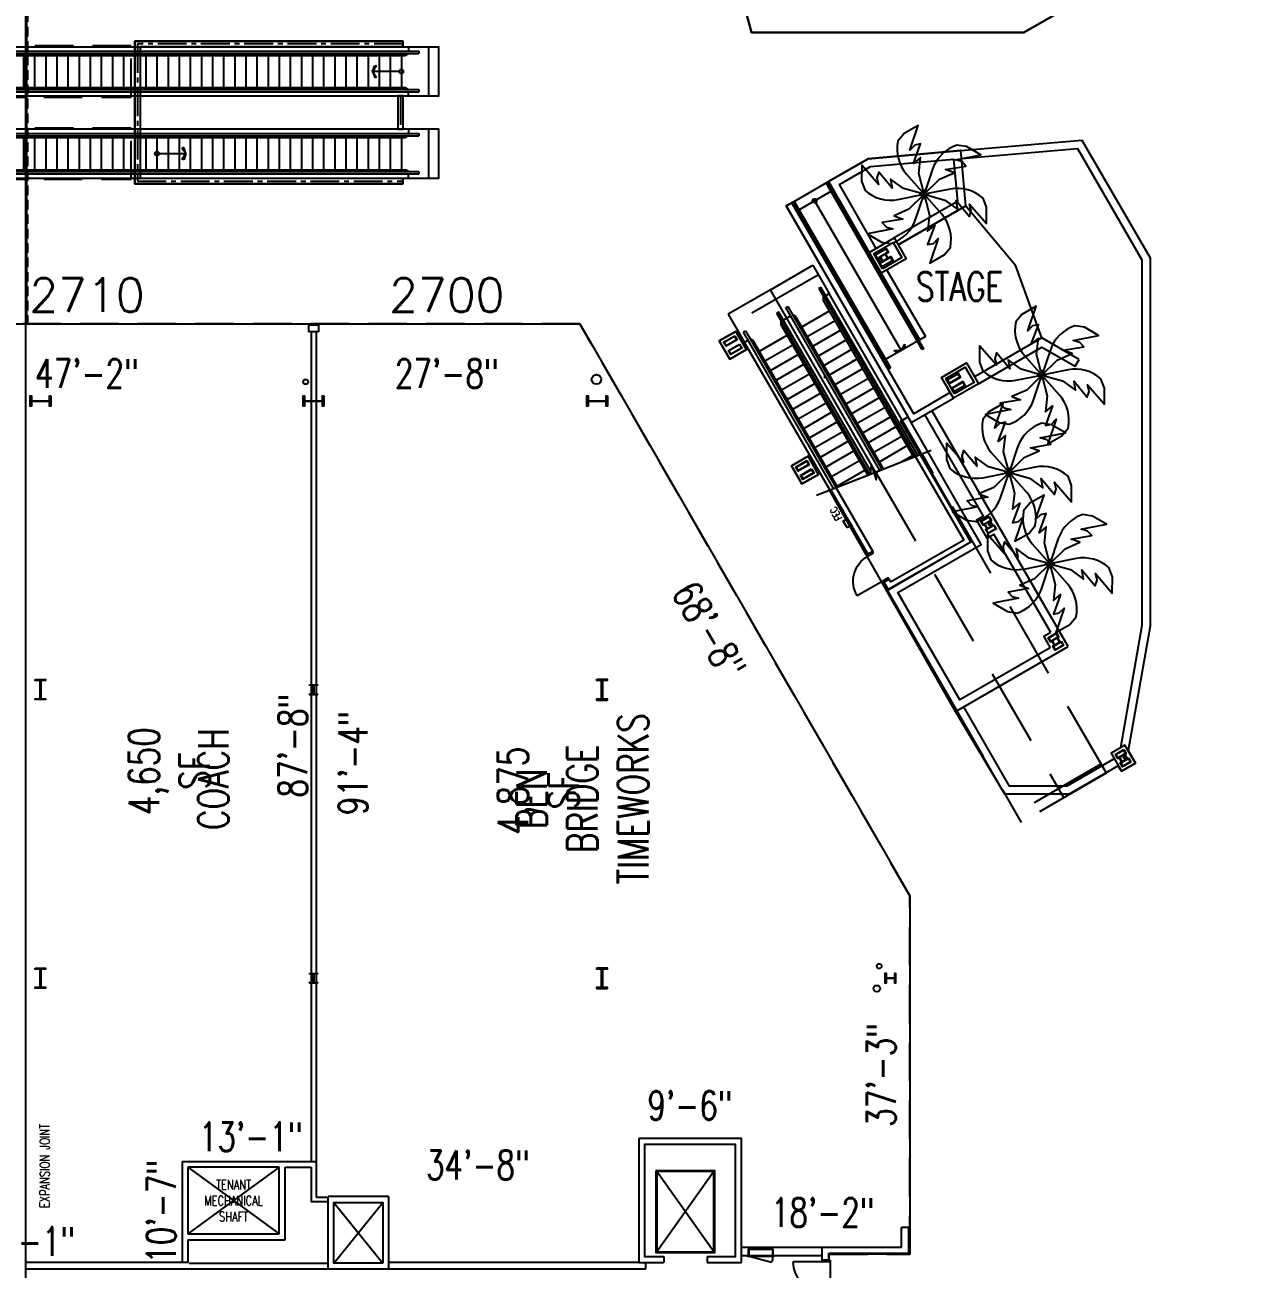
# Model space of a CAD drawing. Extents: x -13345 to 10098, y -1643 to 9113.
# Drawn here: x -9342 to -7827, y 196 to 1748 of the extents above; entities that cross this region are included whole.
import ezdxf
from ezdxf.enums import TextEntityAlignment as Align

# ---------------------------------------------------------------- set-up
doc = ezdxf.new("R2010")
doc.units = 0
doc.header["$LTSCALE"] = 192
doc.header["$MEASUREMENT"] = 0
for name, pattern in [('CENTER2', [1.125, 0.75, -0.125, 0.125, -0.125]), ('DASHED', [0.75, 0.5, -0.25]), ('DASHED2', [0.375, 0.25, -0.125])]:
    doc.linetypes.add(name, pattern=pattern)
doc.layers.get('0').update_dxf_attribs({"linetype": 'CONTINUOUS'})
doc.layers.get('DEFPOINTS').update_dxf_attribs({"linetype": 'CONTINUOUS'})
for name, color, linetype in [('ARCH-DOORS-EXTERIOR', 7, 'CONTINUOUS'), ('ARCH-DOORS-INTERIOR', 7, 'CONTINUOUS'), ('ARCH-FEATURES', 2, 'CONTINUOUS'), ('ARCH-OPENINGS-ABOVE', 1, 'DASHED'), ('ARCH-WALLS-EXTERIOR', 5, 'CONTINUOUS'), ('ARCH-WALLS-INTERIOR', 1, 'CONTINUOUS'), ('DIMENSIONS-TENANT', 7, 'CONTINUOUS'), ('EXPANSION-JOINT', 1, 'CONTINUOUS'), ('FM-SPNO', 3, 'CONTINUOUS'), ('FM-TENANT-SF', 6, 'CONTINUOUS'), ('FM-TEXT-TENANT', 6, 'CONTINUOUS'), ('STRUCTURAL-COLUMNS', 3, 'CONTINUOUS'), ('TENANT-DEMISING', 4, 'CONTINUOUS'), ('TENANT-STOREFRONT-LEASELINE', 3, 'DASHED2'), ('TEXT-GENERAL', 2, 'CONTINUOUS'), ('UTILITIES-HVAC', 1, 'CONTINUOUS'), ('UTILITIES-PLUMB', 2, 'CONTINUOUS')]:
    doc.layers.add(name, color=color, linetype=linetype)
doc.layers.add('COMMON AREA FILL', color=7, linetype='CONTINUOUS', true_color=0xdedede)
doc.styles.add('FMSTXT', font='simplex.shx', dxfattribs={"width": 0.75})
doc.styles.add('Imperial_1-001', font='romans.shx', dxfattribs={"width": 0.75, "height": 0.09375})
doc.styles.add('SIMPLEX', font='SIMPLEX.shx', dxfattribs={"width": 0.75})
doc.styles.get("Standard").update_dxf_attribs({"font": 'txt.shx', "width": 0.75})
doc.dimstyles.new('LP-SP-MP (without ticks)', dxfattribs={"dimscale": 0, "dimtxt": 36, "dimasz": 12, "dimexe": 8, "dimexo": 8, "dimgap": 8, "dimtad": 1, "dimdec": 0, "dimrnd": 0.0625, "dimzin": 3, "dimdsep": 46, "dimlunit": 4, "dimtxsty": 'Standard', "dimblk1": 'OBLIQUE', "dimblk2": 'OBLIQUE', "dimsah": 1, "dimcen": 0.5, "dimse1": 1, "dimse2": 1, "dimsd1": 1, "dimsd2": 1, "dimclrt": 256, "dimadec": 0, "dimazin": 0, "dimtfac": 6, "dimtdec": 0, "dimtofl": 0, "dimtmove": 0, "dimatfit": 3, "dimldrblk": 'OBLIQUE', "dimfxl": 1, "dimfrac": 2, "dimtolj": 1, "dimtzin": 3, "dimarcsym": 0})

# ---------------------------------------------------------------- blocks, each defined once
blk = doc.blocks.new('*D426')
at = {"layer": 'DEFPOINTS', "color": 0, "transparency": 16777216}
for p in [(-9547.9, 1375), (-8981.9, 1375), (-8981.9, 1287.2)]:
    blk.add_point(p, dxfattribs=at)
at = {"layer": 'DIMENSIONS-TENANT', "transparency": 16777216, "insert": (-9264.9, 1313.2), "char_height": 36, "attachment_point": 5}
blk.add_mtext('\\A1;47\'-2"', dxfattribs=at)
blk = doc.blocks.new('_OBLIQUE')
at = {"color": 0, "linetype": 'ByBlock'}
blk.add_line((-0.5, -0.5), (0.5, 0.5), dxfattribs=at)
blk = doc.blocks.new('*D427')
at = {"layer": 'DEFPOINTS', "color": 0, "transparency": 16777216}
for p in [(-8981.9, 1375), (-8649.5, 1375), (-8649.5, 1287.2)]:
    blk.add_point(p, dxfattribs=at)
at = {"layer": 'DIMENSIONS-TENANT', "transparency": 16777216, "insert": (-8815.7, 1313.2), "char_height": 36, "attachment_point": 5}
blk.add_mtext('\\A1;27\'-8"', dxfattribs=at)
blk = doc.blocks.new('*D428')
at = {"layer": 'DEFPOINTS', "color": 0, "transparency": 16777216}
for p in [(-8649.5, 1375), (-8716.5, 1336.4), (-8237.7, 661.7)]:
    blk.add_point(p, dxfattribs=at)
at = {"layer": 'DIMENSIONS-TENANT', "transparency": 16777216, "insert": (-8488, 992.7), "char_height": 36, "attachment_point": 5, "rotation": 300}
blk.add_mtext('\\A1;68\'-8"', dxfattribs=at)
blk = doc.blocks.new('*D433')
at = {"layer": 'DEFPOINTS', "color": 0, "transparency": 16777216}
for p in [(-8568.9, 299.7), (-8984.9, 279.7), (-8568.9, 282.7)]:
    blk.add_point(p, dxfattribs=at)
at = {"layer": 'DIMENSIONS-TENANT', "transparency": 16777216, "insert": (-8776.9, 325.7), "char_height": 36, "attachment_point": 5}
blk.add_mtext('\\A1;34\'-8"', dxfattribs=at)
blk = doc.blocks.new('*D434')
at = {"layer": 'DEFPOINTS', "color": 0, "transparency": 16777216}
for p in [(-8568.9, 374), (-8568.9, 351.4), (-8455.2, 351.4)]:
    blk.add_point(p, dxfattribs=at)
at = {"layer": 'DIMENSIONS-TENANT', "transparency": 16777216, "insert": (-8512.1, 400), "char_height": 36, "attachment_point": 5}
blk.add_mtext('\\A1;9\'-6"', dxfattribs=at)
blk = doc.blocks.new('*D435')
at = {"layer": 'DEFPOINTS', "color": 0, "transparency": 16777216}
for p in [(-8455.2, 240.4), (-8455.2, 214.4), (-8237.7, 214.4)]:
    blk.add_point(p, dxfattribs=at)
at = {"layer": 'DIMENSIONS-TENANT', "transparency": 16777216, "insert": (-8346.4, 266.4), "char_height": 36, "attachment_point": 5}
blk.add_mtext('\\A1;18\'-2"', dxfattribs=at)
blk = doc.blocks.new('*D436')
at = {"layer": 'DEFPOINTS', "color": 0, "transparency": 16777216}
for p in [(-8247.4, 661.7), (-8237.7, 661.7), (-8237.7, 214.4)]:
    blk.add_point(p, dxfattribs=at)
at = {"layer": 'DIMENSIONS-TENANT', "transparency": 16777216, "insert": (-8273.4, 438.1), "char_height": 36, "attachment_point": 5, "rotation": 90}
blk.add_mtext('\\A1;37\'-3"', dxfattribs=at)
blk = doc.blocks.new('*D437')
at = {"layer": 'DEFPOINTS', "color": 0, "transparency": 16777216}
for p in [(-8981.9, 1375), (-8906.8, 1375), (-8956.7, 279)]:
    blk.add_point(p, dxfattribs=at)
at = {"layer": 'DIMENSIONS-TENANT', "transparency": 16777216, "insert": (-8932.8, 827), "char_height": 36, "attachment_point": 5, "rotation": 90}
blk.add_mtext('\\A1;91\'-4"', dxfattribs=at)
blk = doc.blocks.new('051200_174')
at = {"flags": 128}
blk.add_lwpolyline([(-6.8, 2.9), (6.2, 2.9), (6.2, 1.7), (0.8, 1.7, 0.414214), (0, 0.9), (0, -20.1, 0.414214), (0.8, -20.9), (6.2, -20.9), (6.2, -22.1), (-6.8, -22.1), (-6.8, -20.9), (-1.5, -20.9, 0.414214), (-0.7, -20.1), (-0.7, 0.9, 0.414214), (-1.5, 1.7), (-6.8, 1.7)], format="xyb", close=True, dxfattribs=at)
blk = doc.blocks.new('W-Wide Flange-Column - W24X162-1719976-Mall Level - Framing Plan')
at = {"layer": 'STRUCTURAL-COLUMNS'}
blk.add_blockref('051200_174', (0.3, 9.6), dxfattribs=at)
blk = doc.blocks.new('051200_177')
at = {"flags": 128}
blk.add_lwpolyline([(-6.5, 12.9), (6.5, 12.9), (6.5, 11.3), (1.2, 11.3, 0.414214), (0.4, 10.5), (0.4, -10.5, 0.414214), (1.2, -11.3), (6.5, -11.3), (6.5, -12.9), (-6.5, -12.9), (-6.5, -11.3), (-1.2, -11.3, 0.414214), (-0.4, -10.5), (-0.4, 10.5, 0.414214), (-1.2, 11.3), (-6.5, 11.3)], format="xyb", close=True, dxfattribs=at)
blk = doc.blocks.new('W-Wide Flange-Column - W24X207-1719975-Mall Level - Framing Plan')
at = {"layer": 'STRUCTURAL-COLUMNS'}
blk.add_blockref('051200_177', (0, 0), dxfattribs=at)
blk = doc.blocks.new('W12x53')
at = {"flags": 128}
blk.add_lwpolyline([(-5, 6), (5, 6), (5, 5.5), (0.8, 5.5, 0.414214), (0.2, 4.8), (0.2, -4.8, 0.414214), (0.8, -5.5), (5, -5.5), (5, -6), (-5, -6), (-5, -5.5), (-0.8, -5.5, 0.414214), (-0.2, -4.8), (-0.2, 4.8, 0.414214), (-0.8, 5.5), (-5, 5.5)], format="xyb", close=True, dxfattribs=at)
blk = doc.blocks.new('W-Wide Flange-Column - W12X53-1719960-Mall Level - Framing Plan')
at = {"layer": 'STRUCTURAL-COLUMNS'}
blk.add_line((-5, -6), (5, -6), dxfattribs=at)
blk.add_blockref('W12x53', (0, 0), dxfattribs=at)
blk = doc.blocks.new('051200_178')
at = {"flags": 128}
blk.add_lwpolyline([(-6.6, 13), (6.6, 13), (6.6, 11.3), (1.3, 11.3, 0.414214), (0.5, 10.5), (0.5, -10.5, 0.414214), (1.3, -11.3), (6.6, -11.3), (6.6, -13), (-6.6, -13), (-6.6, -11.3), (-1.2, -11.3, 0.414214), (-0.5, -10.5), (-0.5, 10.5, 0.414214), (-1.2, 11.3), (-6.6, 11.3)], format="xyb", close=True, dxfattribs=at)
blk = doc.blocks.new('W-Wide Flange-Column - W24X229-1719966-Mall Level - Framing Plan')
at = {"layer": 'STRUCTURAL-COLUMNS'}
blk.add_line((-6.5, -13), (6.6, -13), dxfattribs=at)
blk.add_blockref('051200_178', (0, 0), dxfattribs=at)
blk = doc.blocks.new('051200_058')
at = {"flags": 128}
blk.add_lwpolyline([(-6.1, 6.4), (6.1, 6.4), (6.1, 5.5), (1, 5.5, 0.414214), (0.3, 4.8), (0.3, -4.8, 0.414214), (1, -5.5), (6.1, -5.5), (6.1, -6.4), (-6.1, -6.4), (-6.1, -5.5), (-1, -5.5, 0.414214), (-0.3, -4.8), (-0.3, 4.8, 0.414214), (-1, 5.5), (-6.1, 5.5)], format="xyb", close=True, dxfattribs=at)
blk = doc.blocks.new('W-Wide Flange-Column - W12X106-1719967-Mall Level - Framing Plan')
at = {"layer": 'STRUCTURAL-COLUMNS'}
blk.add_blockref('051200_058', (0, 0), dxfattribs=at)
blk = doc.blocks.new('*U557')
blk.add_lwpolyline([(0, 20), (0, -20)])
blk = doc.blocks.new('*U558')
at = {"layer": 'DEFPOINTS', "color": 0, "linetype": 'ByBlock', "lineweight": -2, "transparency": 16777216}
for p in [(0, 0), (13.875, 0), (27.75, 0), (41.625, 0), (55.5, 0), (69.375, 0), (83.25, 0), (97.125, 0), (111, 0), (124.875, 0), (138.75, 0), (152.625, 0)]:
    blk.add_blockref('*U557', p, dxfattribs=at)
blk = doc.blocks.new('*U555')
blk.add_lwpolyline([(0, 20), (0, -20)])
blk = doc.blocks.new('*U556')
at = {"layer": 'ARCH-FEATURES', "color": 0, "linetype": 'ByBlock', "lineweight": -2, "transparency": 16777216}
for p in [(0, 0), (13.875, 0), (27.75, 0), (41.625, 0), (55.5, 0), (69.375, 0), (83.25, 0), (97.125, 0), (111, 0), (124.875, 0), (138.75, 0), (152.625, 0), (166.5, 0), (180.375, 0), (194.25, 0), (208.125, 0), (222, 0), (235.875, 0), (249.75, 0), (263.625, 0), (277.5, 0), (291.375, 0), (305.25, 0), (319.125, 0)]:
    blk.add_blockref('*U555', p, dxfattribs=at)
blk = doc.blocks.new('ES-C1 rev')
at = {"layer": 'ARCH-FEATURES'}
for points in [[(206.1, 0), (579.1, 0), (579.1, 61), (206.1, 61)], [(206.1, 55.8), (554.1, 55.8)], [(206.1, 52.8), (554.1, 52.8)], [(206.1, 50.5), (537.4, 50.5)], [(541.3, 52.8), (537.4, 50.5)], [(541.3, 61), (541.3, 55.8)], [(554.1, 55.8), (554.1, 52.8)], [(206.1, 10.5), (537.4, 10.5)], [(206.1, 8.2), (554.1, 8.2)], [(206.1, 5.2), (554.1, 5.2)], [(541.3, 8.2), (537.4, 10.5)], [(541.3, 0), (541.3, 5.2)], [(554.1, 8.2), (554.1, 5.2)]]:
    blk.add_lwpolyline(points, dxfattribs=at)
at = {"layer": 'ARCH-OPENINGS-ABOVE'}
blk.add_lwpolyline([(566.1, 61), (566.1, 0)], dxfattribs=at)
at = {"layer": 'DEFPOINTS', "linetype": 'DASHED2'}
blk.add_lwpolyline([(13.8, 62.4), (13.8, -1.4), (194.8, -1.4), (194.8, 62.4)], close=True, dxfattribs=at)
at = {"layer": 'DEFPOINTS'}
for points in [[(206.1, 61), (0, 61), (0, 0), (206.1, 0)], [(25.8, 55.8), (206.1, 55.8)], [(25.8, 55.8), (25.8, 52.8)], [(25.8, 52.8), (206.1, 52.8)], [(37.8, 61), (37.8, 55.8)], [(37.8, 52.8), (41.6, 50.5)], [(41.6, 50.5), (206.1, 50.5)], [(25.8, 8.2), (206.1, 8.2)], [(25.8, 5.2), (25.8, 8.2)], [(25.8, 5.2), (206.1, 5.2)], [(37.8, 8.2), (41.6, 10.5)], [(37.8, 0), (37.8, 5.2)], [(41.6, 10.5), (206.1, 10.5)]]:
    blk.add_lwpolyline(points, dxfattribs=at)
at = {"layer": 'DEFPOINTS', "linetype": 'DASHED2'}
blk.add_lwpolyline([(13.8, 61), (13.8, 0)], dxfattribs=at)
at = {"layer": 'ARCH-FEATURES'}
blk.add_blockref('*U556', (213.2, 30.5), dxfattribs=at)
at = {"layer": 'DEFPOINTS'}
blk.add_blockref('*U558', (46.7, 30.5), dxfattribs=at)
blk = doc.blocks.new('FireHoseCabinet')
blk.add_lwpolyline([(-16.6, 0), (-16.6, 0.1), (-16.7, 0.1), (-16.7, -0.1), (-15, -0.1), (-15, 8.5), (0, 8.5), (15, 8.5), (15, -0.1), (16.7, -0.1), (16.7, 0.1), (16.6, 0.1), (16.6, 0), (15.1, 0), (15.1, 8.6), (0, 8.6), (-15.1, 8.6), (-15.1, 0)], close=True)
for points in [[(-16.7, 0.1), (-16.7, -0.1)], [(15, 0), (-15, 0)], [(16.7, 0.1), (16.7, -0.1)], [(15, -0.1), (-14, -7.7)]]:
    blk.add_lwpolyline(points)
blk.add_arc((15, -0.1), 29.9, 179.8086, 194.7421)
blk = doc.blocks.new('*D372')
at = {"layer": 'DEFPOINTS', "color": 0, "transparency": 16777216}
for p in [(-9547.9, 219), (-9138.9, 229.6), (-9138.9, 195.8)]:
    blk.add_point(p, dxfattribs=at)
at = {"layer": 'DIMENSIONS-TENANT', "transparency": 16777216, "insert": (-9344.3, 230.3), "char_height": 36, "attachment_point": 5}
blk.add_mtext('\\A1;34\'-1"', dxfattribs=at)
blk = doc.blocks.new('*D373')
at = {"layer": 'DEFPOINTS', "color": 0, "transparency": 16777216}
for p in [(-8981.9, 334.9), (-9138.9, 322.8), (-8981.9, 322.8)]:
    blk.add_point(p, dxfattribs=at)
at = {"layer": 'DIMENSIONS-TENANT', "transparency": 16777216, "insert": (-9060.4, 360.9), "char_height": 36, "attachment_point": 5}
blk.add_mtext('\\A1;13\'-1"', dxfattribs=at)
blk = doc.blocks.new('*D374')
at = {"layer": 'DEFPOINTS', "color": 0, "transparency": 16777216}
for p in [(-9138.9, 322.8), (-9146.2, 195.8), (-9138.9, 195.8)]:
    blk.add_point(p, dxfattribs=at)
at = {"layer": 'DIMENSIONS-TENANT', "transparency": 16777216, "insert": (-9172.2, 267.2), "char_height": 36, "attachment_point": 5, "rotation": 90}
blk.add_mtext('\\A1;10\'-7"', dxfattribs=at)
blk = doc.blocks.new('*D375')
at = {"layer": 'DEFPOINTS', "color": 0, "transparency": 16777216}
for p in [(-8981.9, 1375), (-8981.9, 1375), (-8981.9, 322.8)]:
    blk.add_point(p, dxfattribs=at)
at = {"layer": 'DIMENSIONS-TENANT', "transparency": 16777216, "insert": (-9007.9, 848.9), "char_height": 36, "attachment_point": 5, "rotation": 90}
blk.add_mtext('\\A1;87\'-8"', dxfattribs=at)
blk = doc.blocks.new('*U361')
at = {"flags": 128}
for points in [[(0.7, 0), (-12.8, 0)], [(-10.8, 0), (-10.8, 6), (-1.3, 6), (-1.3, 0)]]:
    blk.add_lwpolyline(points, dxfattribs=at)
at = {"style": 'Imperial_1-001', "width": 0.75}
blk.add_text('FEC', height=9, dxfattribs=at).set_placement((11, 9.3), align=Align.MIDDLE_CENTER)
blk = doc.blocks.new('329343_02')
at = {"flags": 128}
for points in [[(-36.8, 41.6), (0, 0), (-11.2, 43.1), (-7.4, 76.6), (-22.3, 64.1), (-7.4, 104.7), (-19.6, 102), (-29.6, 92.1), (-12.2, 143), (-41.7, 126.2), (-54.6, 110.3), (-54.6, 110.3, 0.229515), (-36.8, 41.6)], [(17.6, 52.6), (0, 0), (31.7, 31.2), (62.6, 44.7), (44.4, 51.4), (87, 58.8), (78.5, 68), (65, 71.7), (117.7, 82.1), (88.4, 99.2), (68.3, 102.4), (68.3, 102.4, 0.229515), (17.6, 52.6)], [(-54.4, -11), (0, 0), (-42.9, 11.9), (-70.1, 31.8), (-66.7, 12.8), (-94.4, 45.9), (-98.1, 34), (-94.6, 20.4), (-129.9, 60.9), (-130.1, 27), (-122.8, 7.9), (-122.8, 7.9, 0.229515), (-54.4, -11)], [(-17.6, -52.6), (0, 0), (-31.7, -31.2), (-62.6, -44.7), (-44.4, -51.4), (-87, -58.8), (-78.5, -68), (-65, -71.7), (-117.7, -82.1), (-88.4, -99.2), (-68.3, -102.4), (-68.3, -102.4, 0.229515), (-17.6, -52.6)], [(54.4, 11), (0, 0), (42.9, -11.9), (70.1, -31.8), (66.7, -12.8), (94.4, -45.9), (98.1, -34), (94.6, -20.4), (129.9, -60.9), (130.1, -27), (122.8, -7.9), (122.8, -7.9, 0.229515), (54.4, 11)], [(36.8, -41.6), (0, 0), (11.2, -43.1), (7.4, -76.6), (22.3, -64.1), (7.4, -104.7), (19.6, -102), (29.6, -92.1), (12.2, -143), (41.7, -126.2), (54.6, -110.3), (54.6, -110.3, 0.229515), (36.8, -41.6)]]:
    blk.add_lwpolyline(points, format="xyb", close=True, dxfattribs=at)
blk = doc.blocks.new('fms4rm')
blk.add_attdef('FMS:RMID', text='', height=12).set_placement((0, 0), align=Align.MIDDLE_CENTER)

msp = doc.modelspace()

# ---------------------------------------------------------------- linework, layer by layer
at = {"layer": 'ARCH-DOORS-EXTERIOR'}
for p, q in [((-8344.7, 204.8), (-8383.2, 204.8)), ((-8347.2, 206.8), (-8338.7, 206.8))]:
    msp.add_line(p, q, dxfattribs=at)
at = {"layer": 'ARCH-DOORS-EXTERIOR', "flags": 128}
msp.add_lwpolyline([(-8337.1, 206.8), (-8337.1, 204.8), (-8347.2, 204.8), (-8347.2, 206.8)], close=True, dxfattribs=at)
at = {"layer": 'ARCH-DOORS-EXTERIOR', "extrusion": (0, 0, -1)}
msp.add_arc((8347.2, 204.8), 36, 270, 0, dxfattribs=at)
at = {"layer": 'ARCH-DOORS-INTERIOR'}
msp.add_line((-8272.4, 1053.9), (-8303.5, 1035.9), dxfattribs=at)
at = {"layer": 'ARCH-DOORS-INTERIOR', "flags": 128}
for points in [[(-8282.9, 1089.4), (-8283.9, 1091.2), (-8291.4, 1086.8), (-8290.4, 1085.1)], [(-8263.9, 1056.5), (-8264.9, 1058.2), (-8272.4, 1053.9), (-8271.4, 1052.2)]]:
    msp.add_lwpolyline(points, close=True, dxfattribs=at)
at = {"layer": 'ARCH-DOORS-INTERIOR', "extrusion": (0, 0, -1)}
msp.add_arc((8272.4, 1053.9), 36, 330.0001, 60.0001, dxfattribs=at)
at = {"layer": 'ARCH-FEATURES'}
for p, q in [((-8336.3, 1540.5), (-8375.9, 1517.6)), ((-8333.3, 1542.3), (-8334.6, 1541.5)), ((-8219.9, 1542.8), (-8219.9, 1530.8)), ((-8167.9, 1522.3), (-8252.1, 1473.7)), ((-8225.9, 1536.8), (-8213.9, 1536.8)), ((-8167.9, 1522.3), (-8105.9, 1448.4)), ((-8377.6, 1516.6), (-8378.9, 1515.9)), ((-8072.9, 1357.7), (-8105.9, 1448.4)), ((-8225.3, 1355.2), (-8273.3, 1438.3)), ((-8266.3, 1442.3), (-8218.3, 1359.2)), ((-8228.3, 1353.4), (-8267.9, 1330.6)), ((-8226.6, 1354.4), (-8225.3, 1355.2)), ((-8218.3, 1359.2), (-8225.3, 1355.2)), ((-8072.9, 1357.7), (-8157.1, 1309.1)), ((-8269.6, 1329.6), (-8270.9, 1328.8)), ((-8263.6, 1319.2), (-8261.9, 1320.2)), ((-8078.9, 1311.8), (-8066.9, 1311.8)), ((-8072.9, 1317.8), (-8072.9, 1305.8)), ((-8113.9, 1195.8), (-8113.9, 1183.8)), ((-8119.9, 1189.8), (-8107.9, 1189.8)), ((-8068.9, 1075.8), (-8056.9, 1075.8)), ((-8062.9, 1081.8), (-8062.9, 1069.8))]:
    msp.add_line(p, q, dxfattribs=at)
for points in [[(-8459.1, 1827.8), (-8435.2, 1738.8), (-8095.5, 1738.8), (-8020.6, 1782), (-8036.1, 1959.5), (-8121, 2008.5)], [(-8173.9, 1591.3), (-8022.8, 1604.5), (-7937.9, 1457.5), (-7937.9, 998), (-7965.3, 842.7)], [(-8257.1, 1482.3), (-8252.1, 1473.7), (-8167.9, 1522.3), (-8173.9, 1591.3), (-8289.9, 1581.1), (-8339.3, 1552.6), (-8288.3, 1464.3), (-8279.6, 1469.3), (-8325.6, 1549), (-8286.8, 1571.4), (-8183, 1580.5), (-8178.4, 1527.8), (-8257.1, 1482.3)], [(-8173, 1581.3), (-8028.3, 1594), (-7947.9, 1454.9), (-7947.9, 998.9), (-7974.9, 846.2)], [(-8187.3, 1289.4), (-8232.9, 1263), (-8384.9, 1526.3), (-8391.9, 1522.3), (-8235.9, 1252.1), (-8183.3, 1282.4)], [(-8263.6, 1319.2), (-8383.6, 1527), (-8381.9, 1528), (-8261.9, 1320.2)], [(-8411.5, 1417.7), (-8358.7, 1448.2)], [(-8358.7, 1448.2), (-8338.3, 1412.9)], [(-8411.5, 1417.7), (-8464.4, 1387.2)], [(-8391.2, 1382.4), (-8411.5, 1417.7)], [(-8348.9, 1420.7), (-8351.5, 1419.2)], [(-8351.5, 1419.2), (-8230.6, 1209.8)], [(-8227.8, 1210.9), (-8348.9, 1420.7)], [(-8342.9, 1410.3), (-8338.3, 1412.9)], [(-8222.8, 1212.7), (-8338.3, 1412.9)], [(-8345.5, 1404.3), (-8345.5, 1408.8)], [(-8232.7, 1209), (-8345.5, 1404.3)], [(-8464.4, 1387.2), (-8444, 1351.9)], [(-8401.7, 1390.2), (-8404.3, 1388.7)], [(-8404.3, 1388.7), (-8288.1, 1187.4)], [(-8286.6, 1190.8), (-8401.7, 1390.2)], [(-8395.7, 1379.8), (-8386.6, 1385.1)], [(-8392.6, 1395.4), (-8390, 1396.9)], [(-8275.3, 1192.3), (-8392.6, 1395.4)], [(-8278.8, 1187.7), (-8391.2, 1382.4)], [(-8390, 1396.9), (-8272.5, 1193.4)], [(-8380.1, 1384.3), (-8384, 1386.6)], [(-8270.4, 1194.2), (-8380.1, 1384.3)], [(-8372.7, 1371.4), (-8338, 1391.4)], [(-8445.4, 1364.9), (-8442.8, 1366.4)], [(-8442.8, 1366.4), (-8329.9, 1170.9)], [(-8398.3, 1373.8), (-8398.3, 1378.3)], [(-8290.2, 1186.6), (-8398.3, 1373.8)], [(-8365.7, 1359.4), (-8331.1, 1379.4)], [(-8358.8, 1347.4), (-8324.2, 1367.4)], [(-8332.8, 1169.9), (-8445.4, 1364.9)], [(-8439.4, 1354.6), (-8444, 1351.9)], [(-8337.7, 1167.9), (-8444, 1351.9)], [(-8432.9, 1353.8), (-8436.8, 1356.1)], [(-8327.9, 1171.8), (-8432.9, 1353.8)], [(-8425.5, 1340.9), (-8390.9, 1360.9)], [(-8351.9, 1335.4), (-8317.2, 1355.4)], [(-8418.6, 1328.9), (-8383.9, 1348.9)], [(-8411.6, 1316.9), (-8377, 1336.9)], [(-8344.9, 1323.4), (-8310.3, 1343.4)], [(-8404.7, 1304.9), (-8370.1, 1324.9)], [(-8338, 1311.4), (-8303.4, 1331.4)], [(-8397.8, 1292.9), (-8363.1, 1312.9)], [(-8331.1, 1299.3), (-8296.4, 1319.3)], [(-8324.1, 1287.3), (-8289.5, 1307.3)], [(-8390.8, 1280.9), (-8356.2, 1300.9)], [(-8383.9, 1268.8), (-8349.2, 1288.8)], [(-8317.2, 1275.3), (-8282.5, 1295.3)], [(-8377, 1256.8), (-8342.3, 1276.8)], [(-8310.2, 1263.3), (-8275.6, 1283.3)], [(-8370, 1244.8), (-8335.4, 1264.8)], [(-8303.3, 1251.3), (-8268.7, 1271.3)], [(-8296.4, 1239.3), (-8261.7, 1259.3)], [(-8062.5, 971.1), (-8175.4, 905.9), (-8252.7, 1039.9), (-8148.5, 1100), (-8236.2, 1251.9), (-8235.9, 1252.1), (-8239.9, 1259), (-8248.8, 1253.8), (-8161.7, 1102.8), (-8265.9, 1042.7), (-8179, 892.3), (-8040.2, 972.4)], [(-8145.9, 1135.4), (-8218.9, 1261.9)], [(-8040.2, 972.4), (-8210.2, 1266.9)], [(-8363.1, 1232.8), (-8328.4, 1252.8)], [(-8289.4, 1227.2), (-8254.8, 1247.2)], [(-8356.1, 1220.8), (-8321.5, 1240.8)], [(-8349.2, 1208.8), (-8314.6, 1228.8)], [(-8282.5, 1215.2), (-8247.9, 1235.2)], [(-8354.4, 1161.4), (-8287, 1187.8), (-8285.4, 1198.7), (-8279.8, 1180.4), (-8278.3, 1191.1), (-8211.2, 1217.4)], [(-8342.3, 1196.7), (-8307.6, 1216.7)], [(-8275.6, 1203.2), (-8240.9, 1223.2)], [(-8248.5, 1202.8), (-8234, 1211.2)], [(-8335.3, 1184.7), (-8300.7, 1204.7)], [(-8328.4, 1172.7), (-8293.7, 1192.7)], [(-8145.9, 1135.4), (-8154.5, 1130.4), (-8141.5, 1107.9), (-8132.9, 1112.9)], [(-8061.9, 990), (-8132.9, 1112.9)], [(-8061.9, 990), (-8070.5, 985), (-8062.5, 971.1)], [(-7977.5, 823.9), (-8039, 788.4), (-8119, 788.4), (-8179, 892.3)], [(-7982.5, 832.5), (-8041.7, 798.4), (-8113.3, 798.4), (-8170.4, 897.3)], [(-8482.3, 317.6), (-8553.6, 217.4)], [(-8482.3, 217.4), (-8553.6, 317.6)]]:
    msp.add_lwpolyline(points, dxfattribs=at)
for points in [[(-8870.6, 1720.7), (-9198.6, 1720.7), (-9198.6, 1556.9), (-8870.6, 1556.9), (-8870.6, 1549.9), (-9205.1, 1549.9), (-9205.1, 1727.7), (-8870.6, 1727.7)], [(-8876.7, 1618), (-8870.2, 1618), (-8870.2, 1659.5), (-8876.7, 1659.5)], [(-8222.3, 1343.1), (-8342.3, 1550.9), (-8340.6, 1551.9), (-8220.6, 1344.1)], [(-8454.8, 1365.8), (-8475.6, 1353.8), (-8462.6, 1331.3), (-8441.8, 1343.3)], [(-8026.3, 1330.8), (-8072.9, 1357.7), (-8157.1, 1309.1), (-8152.1, 1300.4), (-8072.9, 1346.2), (-8031.3, 1322.2)], [(-8364.8, 1209.9), (-8385.6, 1197.9), (-8372.6, 1175.4), (-8351.8, 1187.4)], [(-7969.2, 849.5), (-7986.5, 839.5), (-7973.5, 816.9), (-7956.2, 826.9)], [(-8554.6, 318.6), (-8554.6, 216.4), (-8481.3, 216.4), (-8481.3, 318.6)], [(-8553.6, 317.6), (-8553.6, 217.4), (-8482.3, 217.4), (-8482.3, 317.6)]]:
    msp.add_lwpolyline(points, close=True, dxfattribs=at)
at = {"layer": 'ARCH-FEATURES', "linetype": 'CENTER2', "ltscale": 0.25}
for points in [[(-8870.6, 1724.4), (-9201.9, 1724.4), (-9201.9, 1553.2), (-8870.6, 1553.2)], [(-8873.4, 1659.5), (-8873.4, 1618)]]:
    msp.add_lwpolyline(points, dxfattribs=at)
at = {"layer": 'ARCH-FEATURES', "flags": 128}
msp.add_lwpolyline([(-8355.3, 1526.6), (-8248.5, 1341.8)], dxfattribs=at)
for points in [[(-8256.5, 1340.4), (-8256.8, 1342.1), (-8248.5, 1341.8)], [(-8243.3, 1348), (-8244.7, 1349.1), (-8248.5, 1341.8)]]:
    msp.add_lwpolyline(points, close=True, dxfattribs=at)
at = {"layer": 'ARCH-FEATURES'}
for centre, radius in [((-8356.5, 1528.8), 2.54), ((-8275.1, 1454.6), 1.5), ((-8137.6, 1125.2), 1.5), ((-7969.6, 834.2), 1.5)]:
    msp.add_circle(centre, radius, dxfattribs=at)
for p in [(-8308.5, 1329.2), (-8344.1, 1308.6), (-8354.7, 1302.5), (-8390.3, 1281.9)]:
    msp.add_point(p, dxfattribs=at)
at = {"layer": 'ARCH-OPENINGS-ABOVE'}
for p, q in [((-7992.4, 814.6), (-8222.5, 1213.1)), ((-8278.8, 1187.7), (-8045.6, 783.9)), ((-8338.1, 1167.7), (-8098.7, 753.2))]:
    msp.add_line(p, q, dxfattribs=at)
at = {"layer": 'ARCH-OPENINGS-ABOVE', "flags": 128}
msp.add_lwpolyline([(-8351.8, 1436.3), (-8457.5, 1375.3)], dxfattribs=at)
at = {"layer": 'ARCH-OPENINGS-ABOVE'}
for points in [[(-7999.2, 825.6), (-8104.9, 764.6)], [(-7992.7, 814.4), (-8098.4, 753.4)]]:
    msp.add_lwpolyline(points, dxfattribs=at)
at = {"layer": 'ARCH-WALLS-EXTERIOR'}
for p, q in [((-8288.3, 1464.3), (-8273.3, 1438.3)), ((-8975.9, 1365.3), (-8987.9, 1365.3)), ((-8152.1, 1300.4), (-8183.3, 1282.4)), ((-8238.9, 215.7), (-8238.9, 247.9)), ((-8238.9, 215.7), (-8238.9, 247.9)), ((-8248.1, 222.8), (-8347.2, 222.8)), ((-8347.2, 206.8), (-8347.2, 222.8)), ((-8338.7, 206.8), (-8347.2, 206.8)), ((-8338.7, 215.7), (-8238.9, 215.7)), ((-8338.7, 206.8), (-8338.7, 215.7)), ((-8338.7, 215.7), (-8238.9, 215.7))]:
    msp.add_line(p, q, dxfattribs=at)
for points in [[(-8288.3, 1464.3), (-8257.1, 1482.3), (-8242.1, 1456.3), (-8273.3, 1438.3)], [(-8987.9, 1365.3), (-8987.9, 1373.8), (-8975.9, 1373.8), (-8975.9, 1365.3)], [(-8183.3, 1282.4), (-8198.3, 1308.4), (-8167.1, 1326.4), (-8152.1, 1300.4)], [(-8224, 1212.4), (-8161, 1103.2), (-8264.5, 1043.5), (-8270, 1053)], [(-8261.9, 1053.1), (-8170.5, 1105.8), (-8230.6, 1209.8)], [(-8336.6, 1168.4), (-8290, 1087.7)], [(-8330, 1171), (-8283.9, 1091.2)], [(-8283.9, 1091.2), (-8290, 1087.7)], [(-8263.9, 1056.5), (-8270, 1053)], [(-8263.9, 1056.5), (-8261.9, 1053.1)], [(-8248.1, 222.8), (-8248.1, 247.9)], [(-8238.9, 247.9), (-8248.1, 247.9)]]:
    msp.add_lwpolyline(points, dxfattribs=at)
for points in [[(-8271.8, 1443.8), (-8282.8, 1462.8), (-8258.5, 1476.8), (-8247.5, 1457.8)], [(-8181.8, 1287.9), (-8192.8, 1307), (-8168.5, 1321), (-8157.5, 1301.9)]]:
    msp.add_lwpolyline(points, close=True, dxfattribs=at)
at = {"layer": 'ARCH-WALLS-INTERIOR'}
for p, q in [((-8576.2, 358.6), (-8576.2, 204.1)), ((-9146.2, 330), (-9146.2, 204.3)), ((-9146.2, 330), (-8978.9, 330)), ((-8978.9, 330), (-8978.9, 285.7)), ((-9138.9, 322.8), (-9138.9, 239.8)), ((-9024.9, 322.8), (-9138.9, 322.8)), ((-9024.9, 239.8), (-9024.9, 322.8)), ((-9017.7, 322.8), (-8984.9, 322.8)), ((-9017.7, 232.5), (-9017.7, 322.8)), ((-8984.9, 322.8), (-8984.9, 279.7)), ((-8888.4, 286.3), (-8963.9, 286.3)), ((-9138.9, 239.8), (-9024.9, 239.8)), ((-9138.9, 232.5), (-9138.9, 204.3)), ((-9138.9, 232.5), (-9017.7, 232.5)), ((-8347.2, 222.8), (-8447.9, 222.8)), ((-9138.9, 203), (-9138.9, 204.3)), ((-8888.4, 204.3), (-8576.2, 204.3)), ((-8567.7, 204.1), (-8567.7, 195.8)), ((-8544.9, 211.4), (-8544.9, 204.1)), ((-8490.9, 211.4), (-8490.9, 204.1)), ((-8490.8, 204.1), (-8447.9, 204.1)), ((-8347.2, 212.3), (-8447.9, 212.3)), ((-8888.4, 195.8), (-9341.4, 195.8)), ((-8567.7, 195.8), (-8888.4, 195.8))]:
    msp.add_line(p, q, dxfattribs=at)
for points in [[(-8447.9, 204.1), (-8447.9, 358.6), (-8576.2, 358.6)], [(-8490.9, 211.4), (-8455.2, 211.4), (-8455.2, 351.4), (-8568.9, 351.4), (-8568.9, 211.4), (-8544.9, 211.4)], [(-8963.9, 279.7), (-8984.9, 279.7)], [(-8978.9, 285.7), (-8963.9, 285.7)], [(-8963.9, 195.8), (-8963.9, 286.3)], [(-8888.4, 286.3), (-8888.4, 195.8)], [(-9341.4, 204.3), (-9138.9, 204.3)], [(-9137.3, 203), (-8963.9, 203)], [(-8576.2, 204.1), (-8544.9, 204.1)]]:
    msp.add_lwpolyline(points, dxfattribs=at)
msp.add_lwpolyline([(-8895.7, 203), (-8956.7, 203), (-8956.7, 279), (-8895.7, 279)], close=True, dxfattribs=at)
at = {"layer": 'COMMON AREA FILL'}
for points in [[(-8211.6, 1871.5), (-8129.6, 2013.5), (-8121, 2008.5), (-8036.1, 1959.5), (-8020.6, 1782), (-8095.5, 1738.8), (-8435.2, 1738.8), (-8459.1, 1827.8), (-8478.7, 1901), (-8424.7, 1994.5)], [(-7937.9, 1457.5), (-7937.9, 998), (-7965.3, 842.7), (-7956.2, 826.9), (-7973.5, 816.9), (-7977.5, 823.9), (-8039, 788.4), (-8119, 788.4), (-8180.8, 891.3), (-8338.1, 1167.7), (-8224.8, 1212.1), (-8248.8, 1253.8), (-8239.9, 1259), (-8391.9, 1522.3), (-8384.9, 1526.3), (-8339.3, 1552.6), (-8289.9, 1581.1), (-8173.9, 1591.3), (-8022.8, 1604.5)]]:
    msp.add_lwpolyline(points, close=True, dxfattribs=at)
msp.add_lwpolyline([(-10764.1, 1375), (-8649.5, 1375), (-8237.7, 661.7), (-8237.7, 214.4), (-8238.9, 214.4), (-8338.7, 214.4), (-8338.7, 205.8), (-8337.1, 205.8), (-8337.1, 129.8), (-8338.7, 129.8), (-8338.7, 107.5), (-8275.5, 107.5), (-8275.5, 128.2), (-8238.9, 128.2), (-8238.9, 103.5), (-7564.9, 103.5)], dxfattribs=at)
at = {"layer": 'DEFPOINTS'}
for points in [[(-8825.6, 1720.5), (-8870.6, 1720.5), (-8870.6, 1727.7), (-9205.1, 1727.7), (-9205.1, 1549.9), (-8870.6, 1549.9), (-8870.6, 1557), (-8825.6, 1557), (-8825.6, 1618), (-8870.2, 1618), (-8870.2, 1659.5), (-8825.6, 1659.5)], [(-8475.6, 1353.8), (-8454.8, 1365.8), (-8441.8, 1343.3), (-8462.6, 1331.3)], [(-8385.6, 1197.9), (-8364.8, 1209.9), (-8351.8, 1187.4), (-8372.6, 1175.4)]]:
    msp.add_lwpolyline(points, close=True, dxfattribs=at)
at = {"layer": 'EXPANSION-JOINT'}
for points in [[(-9341.4, 92.3), (-9341.4, 4182.8)], [(-9339.9, 1373.8), (-9339.9, 1903.8)]]:
    msp.add_lwpolyline(points, dxfattribs=at)
at = {"layer": 'EXPANSION-JOINT', "linetype": 'DASHED2', "ltscale": 0.25}
msp.add_lwpolyline([(-9338.8, 1373.8), (-9338.8, 1903.8)], dxfattribs=at)
at = {"layer": 'STRUCTURAL-COLUMNS'}
for p, q in [((-8268.4, 1461.9), (-8265.4, 1456.7)), ((-8268, 1462.2), (-8265, 1457)), ((-8274.9, 1458.2), (-8271.9, 1453)), ((-8274.5, 1458.4), (-8271.5, 1453.2)), ((-8144.3, 1124.8), (-8141.3, 1119.6)), ((-8144, 1125), (-8141, 1119.8)), ((-8137.7, 1128.6), (-8134.7, 1123.4)), ((-8137.4, 1128.8), (-8134.4, 1123.6)), ((-8060.3, 979.3), (-8057.3, 974.1)), ((-8060, 979.5), (-8057, 974.3)), ((-8053.7, 983.1), (-8050.7, 977.9)), ((-8053.4, 983.3), (-8050.4, 978.1)), ((-7976.3, 833.8), (-7973.3, 828.6)), ((-7976, 834), (-7973, 828.8)), ((-7969.7, 837.6), (-7966.7, 832.4)), ((-7969.4, 837.8), (-7966.4, 832.6))]:
    msp.add_line(p, q, dxfattribs=at)
for points in [[(-8281.4, 1461.4), (-8267.5, 1469.4), (-8264.5, 1464.2), (-8278.4, 1456.2)], [(-8280.7, 1461.2), (-8267.7, 1468.7), (-8265.2, 1464.4), (-8278.2, 1456.9)], [(-8275.4, 1451), (-8261.5, 1459), (-8258.5, 1453.8), (-8272.4, 1445.8)], [(-8274.7, 1450.8), (-8261.7, 1458.3), (-8259.2, 1454), (-8272.2, 1446.5)], [(-8456.3, 1360.4), (-8453.3, 1355.2), (-8467.2, 1347.2), (-8470.2, 1352.4)], [(-8456.5, 1359.7), (-8454, 1355.4), (-8467, 1347.9), (-8469.5, 1352.2)], [(-8450.3, 1350), (-8447.3, 1344.8), (-8461.2, 1336.8), (-8464.2, 1342)], [(-8450.5, 1349.3), (-8448, 1345), (-8461, 1337.5), (-8463.5, 1341.8)], [(-8191.4, 1305.5), (-8177.5, 1313.5), (-8174.5, 1308.3), (-8188.4, 1300.3)], [(-8190.7, 1305.3), (-8177.7, 1312.8), (-8175.2, 1308.5), (-8188.2, 1301)], [(-8185.4, 1295.1), (-8171.5, 1303.1), (-8168.5, 1297.9), (-8182.4, 1289.9)], [(-8184.7, 1294.9), (-8171.7, 1302.4), (-8169.2, 1298.1), (-8182.2, 1290.6)], [(-8366.3, 1204.5), (-8363.3, 1199.3), (-8377.2, 1191.3), (-8380.2, 1196.5)], [(-8366.5, 1203.8), (-8364, 1199.5), (-8377, 1192), (-8379.5, 1196.3)], [(-8360.3, 1194.1), (-8357.3, 1188.9), (-8371.2, 1180.9), (-8374.2, 1186.1)], [(-8360.5, 1193.4), (-8358, 1189.1), (-8371, 1181.6), (-8373.5, 1185.9)], [(-8138.7, 1135), (-8135.7, 1129.8), (-8146.1, 1123.8), (-8149.1, 1129)], [(-8138.9, 1134.3), (-8136.4, 1130), (-8145.9, 1124.5), (-8148.4, 1128.8)], [(-8132.7, 1124.6), (-8129.7, 1119.4), (-8140.1, 1113.4), (-8143.1, 1118.6)], [(-8132.9, 1123.9), (-8130.4, 1119.6), (-8139.9, 1114.1), (-8142.4, 1118.4)], [(-8054.7, 989.5), (-8051.7, 984.3), (-8062.1, 978.3), (-8065.1, 983.5)], [(-8054.9, 988.8), (-8052.4, 984.5), (-8061.9, 979), (-8064.4, 983.3)], [(-8048.7, 979.1), (-8045.7, 973.9), (-8056.1, 967.9), (-8059.1, 973.1)], [(-8048.9, 978.4), (-8046.4, 974.1), (-8055.9, 968.6), (-8058.4, 972.9)], [(-7970.7, 844), (-7967.7, 838.8), (-7978.1, 832.8), (-7981.1, 838)], [(-7970.9, 843.3), (-7968.4, 839), (-7977.9, 833.5), (-7980.4, 837.8)], [(-7964.7, 833.6), (-7961.7, 828.4), (-7972.1, 822.4), (-7975.1, 827.6)], [(-7964.9, 832.9), (-7962.4, 828.6), (-7971.9, 823.1), (-7974.4, 827.4)]]:
    msp.add_lwpolyline(points, close=True, dxfattribs=at)
at = {"layer": 'TENANT-DEMISING'}
for p, q in [((-8984.9, 1365.3), (-8984.9, 330)), ((-8978.9, 1365.3), (-8978.9, 330))]:
    msp.add_line(p, q, dxfattribs=at)
at = {"layer": 'TENANT-STOREFRONT-LEASELINE'}
for p, q in [((-8649.5, 1375), (-10764.1, 1375)), ((-8237.7, 661.7), (-8649.5, 1375)), ((-8237.7, 214.4), (-8237.7, 661.7)), ((-8338.7, 214.4), (-8237.7, 214.4))]:
    msp.add_line(p, q, dxfattribs=at)
at = {"layer": 'TEXT-GENERAL'}
for points in [[(-8905.7, 1697.7), (-8904.1, 1697), (-8908.5, 1690)], [(-8905.7, 1682.4), (-8904.1, 1683), (-8908.5, 1690)], [(-9144.2, 1595.2), (-9145.9, 1594.5), (-9141.5, 1587.5)], [(-9144.2, 1579.9), (-9145.9, 1580.5), (-9141.5, 1587.5)]]:
    msp.add_lwpolyline(points, close=True, dxfattribs=at)
for points in [[(-8874.9, 1690), (-8908.5, 1690)], [(-9175.1, 1587.5), (-9141.5, 1587.5)]]:
    msp.add_lwpolyline(points, dxfattribs=at)
for centre in [(-8872.4, 1690), (-9177.6, 1587.5)]:
    msp.add_circle(centre, 2.54, dxfattribs=at)
at = {"layer": 'UTILITIES-HVAC'}
for p, q in [((-8956.7, 203), (-8895.7, 279)), ((-8956.7, 279), (-8895.7, 203))]:
    msp.add_line(p, q, dxfattribs=at)
for points in [[(-9024.9, 322.8), (-9138.9, 239.8)], [(-9138.9, 322.8), (-9024.9, 239.8)]]:
    msp.add_lwpolyline(points, dxfattribs=at)
at = {"layer": 'UTILITIES-PLUMB'}
for centre, radius in [((-8991.9, 1302.8), 3), ((-8628.9, 1305.8), 6), ((-8275.9, 573.8), 3), ((-8278.9, 545.8), 4)]:
    msp.add_circle(centre, radius, dxfattribs=at)

# ---------------------------------------------------------------- block references
at = {"layer": 'ARCH-FEATURES'}
for p in [(-9404.7, 1659.5), (-9404.7, 1557)]:
    msp.add_blockref('ES-C1 rev', p, dxfattribs=at)
at = {"layer": 'ARCH-FEATURES', "xscale": 0.6000000000000001, "yscale": 0.6000000000000001, "rotation": 180}
for p in [(-8219.9, 1536.8), (-8072.8, 1311.3), (-8113.9, 1189.8), (-8062.9, 1075.8)]:
    msp.add_blockref('329343_02', p, dxfattribs=at)
at = {"layer": 'ARCH-FEATURES', "rotation": 120.0000000000059}
msp.add_blockref('*U361', (-8316.3, 1133.3), dxfattribs=at)
at = {"layer": 'ARCH-FEATURES', "xscale": -1}
msp.add_blockref('FireHoseCabinet', (-8423.9, 212.1), dxfattribs=at)
at = {"layer": 'FM-SPNO', "xscale": 3.5, "yscale": 3.5, "zscale": 3.5}
for p, values in [((-9264.9, 1411), {'FMS:RMID': '2710'}), ((-8815.7, 1411), {'FMS:RMID': '2700'})]:
    msp.add_blockref('fms4rm', p, dxfattribs=at).add_auto_attribs(values)
at = {"layer": 'STRUCTURAL-COLUMNS', "rotation": 270.00000010284}
for name, p in [('W-Wide Flange-Column - W24X207-1719975-Mall Level - Framing Plan', (-9323, 1278.8)), ('W-Wide Flange-Column - W24X207-1719975-Mall Level - Framing Plan', (-8982, 1278.8)), ('W-Wide Flange-Column - W24X207-1719975-Mall Level - Framing Plan', (-8628, 1278.8)), ('W-Wide Flange-Column - W12X106-1719967-Mall Level - Framing Plan', (-8261.9, 558.8))]:
    msp.add_blockref(name, p, dxfattribs=at)
at = {"layer": 'STRUCTURAL-COLUMNS'}
for name, p in [('W-Wide Flange-Column - W24X229-1719966-Mall Level - Framing Plan', (-8622, 918.8)), ('W-Wide Flange-Column - W24X162-1719976-Mall Level - Framing Plan', (-9323, 918.8)), ('W-Wide Flange-Column - W12X53-1719960-Mall Level - Framing Plan', (-8982, 918.8)), ('W-Wide Flange-Column - W24X162-1719976-Mall Level - Framing Plan', (-9323, 558.8)), ('W-Wide Flange-Column - W12X53-1719960-Mall Level - Framing Plan', (-8982, 558.8)), ('W-Wide Flange-Column - W24X229-1719966-Mall Level - Framing Plan', (-8622, 558.8))]:
    msp.add_blockref(name, p, dxfattribs=at)

# ---------------------------------------------------------------- texts
at = {"layer": 'EXPANSION-JOINT', "insert": (-9323.6, 324.6), "char_height": 12, "attachment_point": 2, "rotation": 90, "style": 'SIMPLEX'}
msp.add_mtext_dynamic_manual_height_columns('\\pt108;EXPANSION JOINT', width=127.249, gutter_width=90, heights=[0], dxfattribs=at)
at = {"layer": 'FM-TENANT-SF', "char_height": 38, "width": 1, "attachment_point": 5, "rotation": 90, "style": 'FMSTXT'}
for s, insert in [('4,650 SF', (-9162.1, 817)), ('4,875 SF', (-8701.5, 792.6))]:
    msp.add_mtext(s, dxfattribs=dict(at, insert=insert))
at = {"layer": 'FM-TEXT-TENANT', "char_height": 38, "width": 1, "attachment_point": 5, "rotation": 90, "style": 'FMSTXT'}
for s, insert in [('BEN BRIDGE TIMEWORKS', (-8646.5, 782.6)), ('COACH', (-9107.1, 807))]:
    msp.add_mtext(s, dxfattribs=dict(at, insert=insert))
at = {"layer": 'TEXT-GENERAL', "style": 'SIMPLEX', "width": 0.75}
msp.add_text('STAGE', height=36, dxfattribs=at).set_placement((-8229.9, 1403.7))
at = {"layer": 'TEXT-GENERAL', "insert": (-9081.9, 281.3), "char_height": 12, "width": 113.999, "attachment_point": 5, "style": 'SIMPLEX'}
msp.add_mtext('TENANT MECHANICAL\\PSHAFT', dxfattribs=at)

# ---------------------------------------------------------------- dimensions: what is measured, and where the dimension line sits
at = {"layer": 'DIMENSIONS-TENANT'}
for base, p1, p2, override, picture, middle in [((-8981.9, 1287.2), (-9547.9, 1375), (-8981.9, 1375), {"dimscale": 1, "dimtmove": 1}, '*D426', (-9264.9, 1313.2)), ((-8649.5, 1287.2), (-8981.9, 1375), (-8649.5, 1375), {"dimscale": 1, "dimtmove": 1}, '*D427', (-8815.7, 1313.2)), ((-8981.9, 334.9), (-9138.9, 322.8), (-8981.9, 322.8), {"dimscale": 1}, '*D373', (-9060.4, 360.9)), ((-8568.9, 299.7), (-8984.9, 279.7), (-8568.9, 282.7), {"dimscale": 1}, '*D433', (-8776.9, 325.7)), ((-8455.194601, 240.417404), (-8237.694602, 214.400846), (-8455.194601, 214.400846), {"dimscale": 1}, '*D435', (-8346.444601, 266.417404))]:
    dim = msp.add_linear_dim(base=base, p1=p1, p2=p2, dimstyle='LP-SP-MP (without ticks)', override=override, dxfattribs=at)
    dim.commit()
    dim.dimension.update_dxf_attribs({"geometry": picture, "text_midpoint": middle})
for base, p1, picture, middle in [((-8981.9, 1375), (-8981.9, 322.8), '*D375', (-9007.9, 848.9)), ((-8906.8, 1375), (-8956.7, 279), '*D437', (-8932.8, 827))]:
    dim = msp.add_linear_dim(base=base, p1=p1, p2=(-8981.9, 1375), angle=90, dimstyle='LP-SP-MP (without ticks)', override={"dimscale": 1}, dxfattribs=at)
    dim.commit()
    dim.dimension.update_dxf_attribs({"geometry": picture, "text_midpoint": middle})
dim = msp.add_aligned_dim(p1=(-8237.7, 661.7), p2=(-8649.5, 1375), distance=77.3, dimstyle='LP-SP-MP (without ticks)', override={"dimscale": 1}, dxfattribs=at)
dim.commit()
dim.dimension.update_dxf_attribs({"geometry": '*D428', "text_midpoint": (-8488, 992.7)})
for base, p1, p2, picture, middle in [((-8247.4, 661.7), (-8237.7, 214.4), (-8237.7, 661.7), '*D436', (-8247.4, 438.1)), ((-9146.2, 195.8), (-9138.9, 322.8), (-9138.9, 195.8), '*D374', (-9146.2, 267.2))]:
    dim = msp.add_linear_dim(base=base, p1=p1, p2=p2, angle=90, dimstyle='LP-SP-MP (without ticks)', override={"dimscale": 1}, dxfattribs=at)
    dim.commit()
    dim.dimension.update_dxf_attribs({"geometry": picture, "text_midpoint": middle, "dimtype": 160})
for base, p1, p2, override, picture, middle in [((-8568.9, 374), (-8455.2, 351.4), (-8568.9, 351.4), {"dimscale": 1}, '*D434', (-8512.1, 374)), ((-9138.9, 229.6), (-9547.9, 219), (-9138.9, 195.8), {"dimscale": 1, "dimtmove": 1}, '*D372', (-9344.3, 204.3))]:
    dim = msp.add_linear_dim(base=base, p1=p1, p2=p2, dimstyle='LP-SP-MP (without ticks)', override=override, dxfattribs=at)
    dim.commit()
    dim.dimension.update_dxf_attribs({"geometry": picture, "text_midpoint": middle, "dimtype": 160})

doc.saveas('drawing.dxf')
